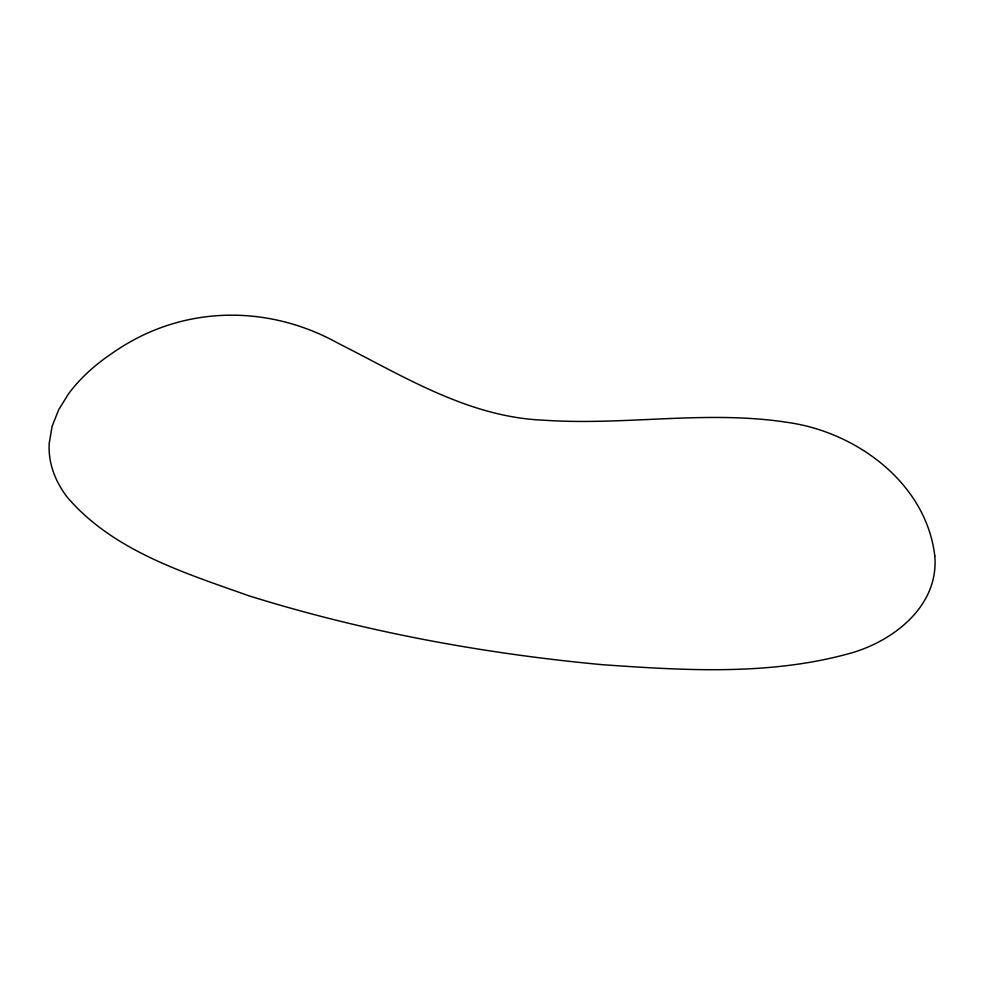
<?xml version="1.0" encoding="UTF-8"?>
<svg xmlns="http://www.w3.org/2000/svg" width="984" height="984" viewBox="0 0 984 984"><rect width="100%" height="100%" fill="white"/><g stroke="black" fill="none" stroke-linecap="round" stroke-linejoin="round"><path stroke-width="1.48" d="M934.8 556.022C939.105 606.144 893.066 641.642 849.192 653.573C768.984 675.713 684.47 670.424 602.417 664.704C482.591 653.499 363.526 631.593 248.571 595.701C183.996 572.651 112.84 550.856 66.912 496.785A213.983 123.541 0 0 1 49.2 443.452L52.127 426.244L58.745 409.615L68.609 393.748A270.932 156.419 0 0 1 113.308 352.469C181.277 305.2 267.045 303.589 338.68 343.551C403.809 376.331 468.655 417.265 543.734 420.193C625.246 425.851 707.287 409.725 788.442 422.542C857.199 432.382 926.35 483.624 934.8 556.022"/></g></svg>
